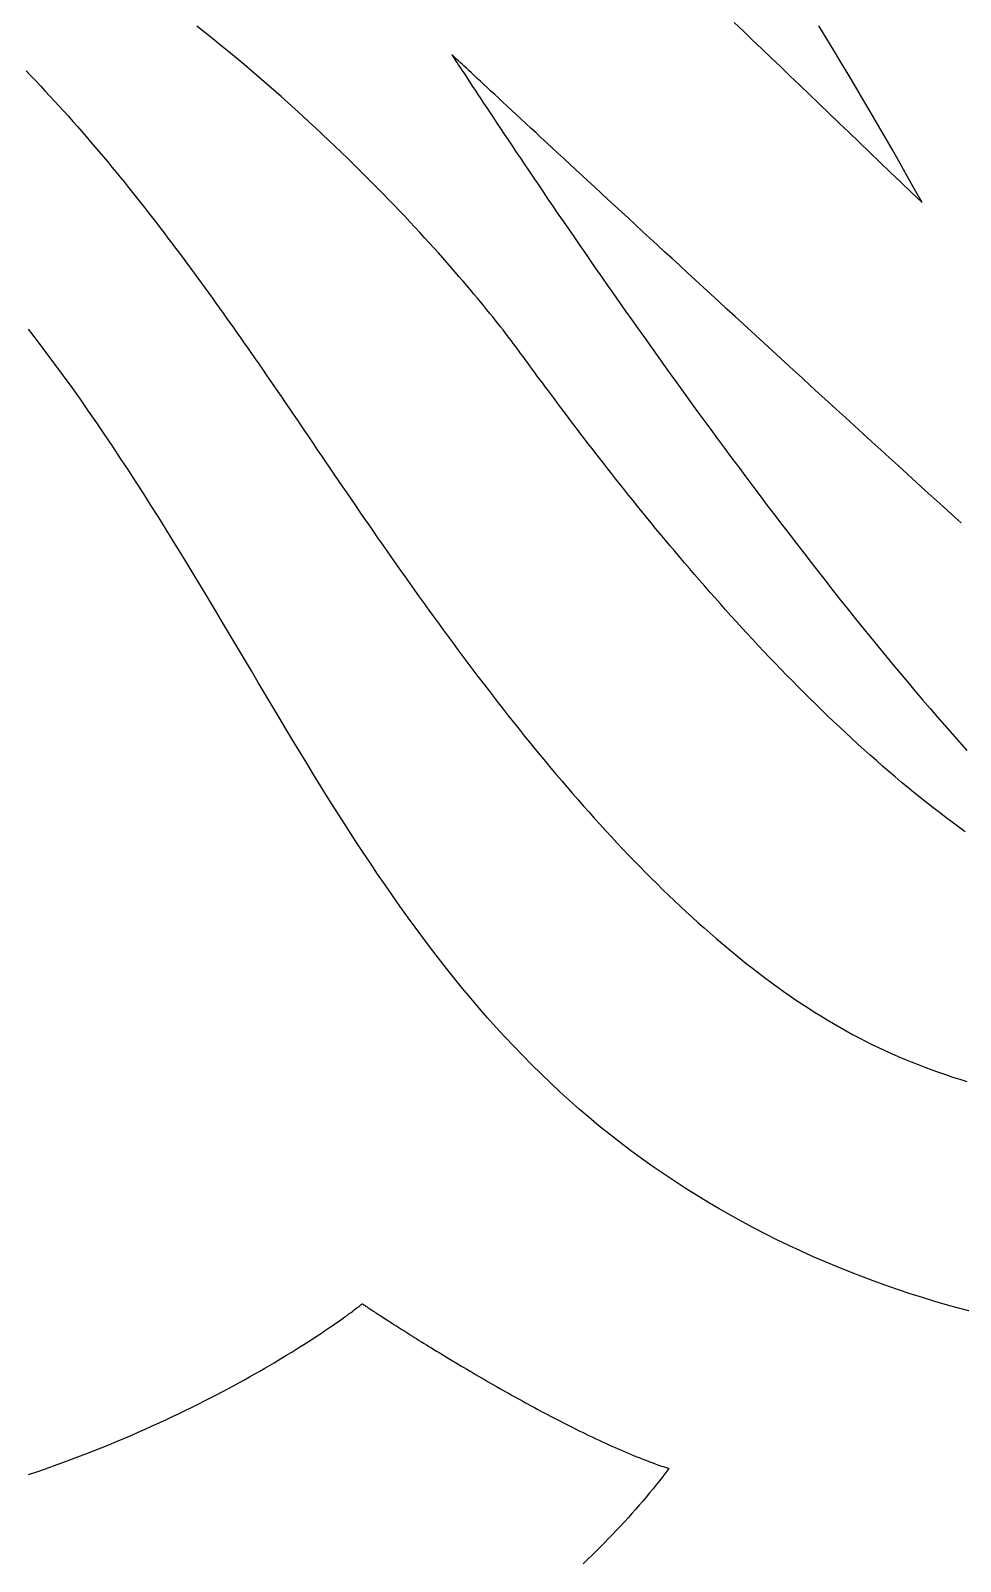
# Model space of a CAD drawing. Extents: x 5 to 105, y 2 to 136.
# Drawn here: x 35.58 to 40.57, y 79.2 to 87.42 of the extents above; entities that cross this region are included whole.
import ezdxf

# ---------------------------------------------------------------- set-up
doc = ezdxf.new("R2010")
doc.units = 0
doc.layers.get('0').update_dxf_attribs({"linetype": 'CONTINUOUS'})

msp = doc.modelspace()

# ---------------------------------------------------------------- linework, layer by layer
at = {"color": 7}
for points in [[(38.1726, 85.739, 0), (38.1628, 85.752, 0), (38.1525, 85.7657, 0), (38.1415, 85.7801, 0), (38.13, 85.7952, 0), (38.1178, 85.811, 0), (38.1049, 85.8275, 0), (38.0915, 85.8446, 0), (38.0774, 85.8623, 0), (38.0627, 85.8807, 0), (38.0475, 85.8997, 0), (38.0316, 85.9193, 0), (38.0151, 85.9396, 0), (37.998, 85.9604, 0), (37.9803, 85.9817, 0), (37.962, 86.0036, 0), (37.9431, 86.0261, 0), (37.9236, 86.0491, 0), (37.9035, 86.0727, 0), (37.8829, 86.0967, 0), (37.8616, 86.1213, 0), (37.8398, 86.1463, 0), (37.8174, 86.1718, 0), (37.7944, 86.1978, 0), (37.7709, 86.2242, 0), (37.7468, 86.251, 0), (37.7221, 86.2783, 0), (37.6968, 86.306, 0), (37.671, 86.3341, 0), (37.6446, 86.3626, 0), (37.6177, 86.3915, 0), (37.5902, 86.4207, 0), (37.5621, 86.4503, 0), (37.5335, 86.4802, 0), (37.5043, 86.5105, 0), (37.4746, 86.541, 0), (37.4444, 86.5719, 0), (37.4136, 86.6031, 0), (37.3823, 86.6345, 0), (37.3504, 86.6662, 0), (37.318, 86.6982, 0), (37.2851, 86.7304, 0), (37.2516, 86.7629, 0), (37.2177, 86.7956, 0), (37.1832, 86.8284, 0), (37.1481, 86.8615, 0), (37.1126, 86.8948, 0), (37.0765, 86.9282, 0), (37.0399, 86.9618, 0), (37.0029, 86.9955, 0), (36.9653, 87.0294, 0), (36.9272, 87.0634, 0), (36.8886, 87.0975, 0), (36.8495, 87.1317, 0), (36.8099, 87.166, 0), (36.7698, 87.2003, 0), (36.7292, 87.2348, 0), (36.6881, 87.2692, 0), (36.6465, 87.3038, 0), (36.6045, 87.3383, 0), (36.5619, 87.3729, 0), (36.5189, 87.4074, 0), (36.4754, 87.442, 0)], [(39.3583, 87.4611, 0), (39.4073, 87.4142, 0), (39.4566, 87.367, 0), (39.5064, 87.3193, 0), (39.5567, 87.2712, 0), (39.6073, 87.2226, 0), (39.6584, 87.1735, 0), (39.71, 87.1241, 0), (39.762, 87.0741, 0), (39.8145, 87.0237, 0), (39.8675, 86.9729, 0), (39.9209, 86.9215, 0), (39.9748, 86.8698, 0), (40.0292, 86.8175, 0), (40.084, 86.7648, 0), (40.1394, 86.7116, 0), (40.1953, 86.6579, 0), (40.2516, 86.6038, 0), (40.3085, 86.5492, 0), (40.3659, 86.4941, 0)], [(40.3659, 86.4941, 0), (40.3259, 86.5657, 0), (40.2861, 86.6367, 0), (40.2463, 86.7071, 0), (40.2065, 86.7769, 0), (40.1669, 86.8461, 0), (40.1273, 86.9147, 0), (40.0877, 86.9827, 0), (40.0482, 87.0501, 0), (40.0088, 87.117, 0), (39.9694, 87.1832, 0), (39.9301, 87.2489, 0), (39.8909, 87.314, 0), (39.8517, 87.3785, 0), (39.8126, 87.4424, 0)], [(40.575, 84.7756, 0), (40.5269, 84.8192, 0), (40.4789, 84.8628, 0), (40.4308, 84.9065, 0), (40.3828, 84.9501, 0), (40.3348, 84.9937, 0), (40.2869, 85.0373, 0), (40.2391, 85.0809, 0), (40.1914, 85.1244, 0), (40.1437, 85.1678, 0), (40.0962, 85.2112, 0), (40.0488, 85.2544, 0), (40.0016, 85.2976, 0), (39.9545, 85.3406, 0), (39.9075, 85.3835, 0), (39.8608, 85.4262, 0), (39.8142, 85.4688, 0), (39.7679, 85.5112, 0), (39.7218, 85.5535, 0), (39.6759, 85.5955, 0), (39.6303, 85.6373, 0), (39.5849, 85.6789, 0), (39.5398, 85.7203, 0), (39.495, 85.7614, 0), (39.4505, 85.8023, 0), (39.4063, 85.8429, 0), (39.3625, 85.8832, 0), (39.319, 85.9232, 0), (39.2758, 85.9629, 0), (39.233, 86.0022, 0), (39.1906, 86.0412, 0), (39.1486, 86.0799, 0), (39.107, 86.1182, 0), (39.0659, 86.1561, 0), (39.0251, 86.1937, 0), (38.9849, 86.2308, 0), (38.945, 86.2675, 0), (38.9057, 86.3038, 0), (38.8669, 86.3396, 0), (38.8285, 86.375, 0), (38.7907, 86.41, 0), (38.7534, 86.4444, 0), (38.7167, 86.4783, 0), (38.6805, 86.5118, 0), (38.6449, 86.5447, 0), (38.6099, 86.5771, 0), (38.5754, 86.6089, 0), (38.5416, 86.6402, 0), (38.5084, 86.6709, 0), (38.4759, 86.7011, 0), (38.444, 86.7306, 0), (38.4127, 86.7595, 0), (38.3822, 86.7878, 0), (38.3523, 86.8155, 0), (38.3232, 86.8425, 0), (38.2948, 86.8689, 0), (38.2671, 86.8945, 0), (38.2401, 86.9195, 0), (38.2139, 86.9438, 0), (38.1885, 86.9674, 0), (38.1639, 86.9903, 0), (38.1401, 87.0124, 0), (38.1171, 87.0338, 0), (38.0949, 87.0544, 0), (38.0735, 87.0742, 0), (38.053, 87.0932, 0), (38.0334, 87.1115, 0), (38.0147, 87.1289, 0), (37.9969, 87.1455, 0), (37.9799, 87.1612, 0), (37.9639, 87.1761, 0), (37.9488, 87.1901, 0), (37.9347, 87.2033, 0), (37.9215, 87.2155, 0), (37.9094, 87.2269, 0), (37.8982, 87.2373, 0), (37.888, 87.2468, 0), (37.8788, 87.2554, 0), (37.8706, 87.263, 0), (37.8635, 87.2696, 0), (37.8575, 87.2752, 0), (37.8525, 87.2799, 0), (37.8486, 87.2835, 0), (37.8458, 87.2861, 0), (37.8441, 87.2877, 0), (37.8435, 87.2882, 0)], [(37.8435, 87.2882, 0), (37.844, 87.2875, 0), (37.8454, 87.2854, 0), (37.8476, 87.2818, 0), (37.8508, 87.2769, 0), (37.8548, 87.2707, 0), (37.8598, 87.263, 0), (37.8655, 87.2541, 0), (37.8722, 87.2439, 0), (37.8796, 87.2324, 0), (37.8879, 87.2197, 0), (37.897, 87.2057, 0), (37.9069, 87.1905, 0), (37.9176, 87.1741, 0), (37.9291, 87.1565, 0), (37.9414, 87.1378, 0), (37.9544, 87.1179, 0), (37.9682, 87.097, 0), (37.9827, 87.0749, 0), (37.998, 87.0518, 0), (38.0139, 87.0276, 0), (38.0306, 87.0023, 0), (38.048, 86.9761, 0), (38.0661, 86.9488, 0), (38.0848, 86.9206, 0), (38.1043, 86.8915, 0), (38.1243, 86.8614, 0), (38.1451, 86.8304, 0), (38.1664, 86.7985, 0), (38.1884, 86.7657, 0), (38.211, 86.7321, 0), (38.2342, 86.6976, 0), (38.258, 86.6623, 0), (38.2824, 86.6263, 0), (38.3073, 86.5895, 0), (38.3328, 86.5519, 0), (38.3589, 86.5136, 0), (38.3855, 86.4745, 0), (38.4126, 86.4348, 0), (38.4403, 86.3945, 0), (38.4684, 86.3534, 0), (38.4971, 86.3118, 0), (38.5262, 86.2695, 0), (38.5559, 86.2266, 0), (38.5859, 86.1832, 0), (38.6165, 86.1392, 0), (38.6475, 86.0947, 0), (38.6789, 86.0497, 0), (38.7107, 86.0042, 0), (38.743, 85.9583, 0), (38.7756, 85.9119, 0), (38.8087, 85.865, 0), (38.8421, 85.8178, 0), (38.8759, 85.7701, 0), (38.91, 85.7221, 0), (38.9445, 85.6738, 0), (38.9794, 85.6251, 0), (39.0146, 85.5761, 0), (39.05, 85.5269, 0), (39.0858, 85.4773, 0), (39.1219, 85.4276, 0), (39.1583, 85.3775, 0), (39.1949, 85.3273, 0), (39.2318, 85.277, 0), (39.269, 85.2264, 0), (39.3064, 85.1757, 0), (39.344, 85.1249, 0), (39.3819, 85.0739, 0), (39.4199, 85.0229, 0), (39.4582, 84.9719, 0), (39.4966, 84.9207, 0), (39.5353, 84.8696, 0), (39.5741, 84.8185, 0), (39.613, 84.7673, 0), (39.6521, 84.7162, 0), (39.6914, 84.6652, 0), (39.7307, 84.6143, 0), (39.7702, 84.5634, 0), (39.8098, 84.5127, 0), (39.8495, 84.4621, 0), (39.8892, 84.4116, 0), (39.929, 84.3614, 0), (39.9689, 84.3113, 0), (40.0089, 84.2615, 0), (40.0488, 84.2119, 0), (40.0888, 84.1626, 0), (40.1289, 84.1135, 0), (40.1689, 84.0647, 0), (40.2089, 84.0163, 0), (40.2489, 83.9682, 0), (40.2889, 83.9205, 0), (40.3289, 83.8731, 0), (40.3688, 83.8262, 0), (40.4087, 83.7796, 0), (40.4485, 83.7336, 0), (40.4882, 83.6879, 0), (40.5278, 83.6428, 0), (40.5673, 83.5982, 0), (40.6067, 83.554, 0)], [(35.5591, 87.2017, 0), (35.5852, 87.1746, 0), (35.6111, 87.1475, 0), (35.6368, 87.1204, 0), (35.6622, 87.0933, 0), (35.6874, 87.0662, 0), (35.7124, 87.039, 0), (35.7372, 87.0119, 0), (35.7618, 86.9847, 0), (35.7862, 86.9575, 0), (35.8105, 86.9303, 0), (35.8345, 86.9031, 0), (35.8583, 86.8759, 0), (35.8819, 86.8486, 0), (35.9054, 86.8214, 0), (35.9287, 86.7942, 0), (35.9518, 86.7669, 0), (35.9747, 86.7397, 0), (35.9975, 86.7124, 0), (36.0201, 86.6852, 0), (36.0425, 86.658, 0), (36.0648, 86.6307, 0), (36.0869, 86.6035, 0), (36.1088, 86.5762, 0), (36.1306, 86.549, 0), (36.1523, 86.5218, 0), (36.1738, 86.4946, 0), (36.1951, 86.4674, 0), (36.2163, 86.4402, 0), (36.2374, 86.413, 0), (36.2584, 86.3858, 0), (36.2792, 86.3587, 0), (36.2999, 86.3315, 0), (36.3205, 86.3044, 0), (36.3409, 86.2773, 0), (36.3613, 86.2502, 0), (36.3815, 86.2232, 0), (36.4016, 86.1961, 0), (36.4216, 86.1691, 0), (36.4415, 86.1421, 0), (36.4613, 86.1151, 0), (36.481, 86.0882, 0), (36.5006, 86.0613, 0), (36.5201, 86.0344, 0), (36.5395, 86.0075, 0), (36.5588, 85.9807, 0), (36.5781, 85.9539, 0), (36.5972, 85.9271, 0), (36.6163, 85.9004, 0), (36.6353, 85.8737, 0), (36.6543, 85.8471, 0), (36.6732, 85.8205, 0), (36.692, 85.7939, 0)], [(38.8023, 81.4073, 0), (38.7454, 81.4504, 0), (38.6895, 81.4941, 0), (38.6344, 81.5386, 0), (38.5802, 81.5837, 0), (38.5269, 81.6294, 0), (38.4744, 81.6757, 0), (38.4227, 81.7227, 0), (38.3718, 81.7703, 0), (38.3216, 81.8185, 0), (38.2722, 81.8673, 0), (38.2235, 81.9166, 0), (38.1755, 81.9665, 0), (38.1281, 82.017, 0), (38.0815, 82.068, 0), (38.0354, 82.1196, 0), (37.99, 82.1716, 0), (37.9452, 82.2242, 0), (37.9009, 82.2772, 0), (37.8572, 82.3308, 0), (37.814, 82.3848, 0), (37.7713, 82.4393, 0), (37.7291, 82.4942, 0), (37.6873, 82.5496, 0), (37.646, 82.6054, 0), (37.6051, 82.6616, 0), (37.5646, 82.7182, 0), (37.5245, 82.7752, 0), (37.4847, 82.8326, 0), (37.4453, 82.8904, 0), (37.4062, 82.9485, 0), (37.3674, 83.007, 0), (37.3288, 83.0658, 0), (37.2905, 83.125, 0), (37.2524, 83.1844, 0), (37.2145, 83.2442, 0), (37.1768, 83.3042, 0), (37.1393, 83.3646, 0), (37.1019, 83.4252, 0), (37.0646, 83.486, 0), (37.0274, 83.5471, 0), (36.9903, 83.6085, 0), (36.9532, 83.67, 0), (36.9162, 83.7318, 0), (36.8792, 83.7938, 0), (36.8422, 83.856, 0), (36.8051, 83.9183, 0), (36.768, 83.9808, 0), (36.7309, 84.0435, 0), (36.6936, 84.1063, 0), (36.6562, 84.1693, 0), (36.6186, 84.2323, 0), (36.581, 84.2955, 0), (36.5431, 84.3588, 0), (36.505, 84.4222, 0), (36.4667, 84.4856, 0), (36.4282, 84.5491, 0), (36.3893, 84.6127, 0), (36.3502, 84.6763, 0), (36.3108, 84.74, 0), (36.2711, 84.8036, 0), (36.231, 84.8673, 0), (36.1905, 84.931, 0), (36.1496, 84.9946, 0), (36.1083, 85.0583, 0), (36.0666, 85.1219, 0), (36.0244, 85.1854, 0), (35.9817, 85.2489, 0), (35.9386, 85.3123, 0), (35.8949, 85.3757, 0), (35.8506, 85.4389, 0), (35.8058, 85.5021, 0), (35.7604, 85.5651, 0), (35.7144, 85.628, 0), (35.6677, 85.6907, 0), (35.6204, 85.7534, 0), (35.5725, 85.8158, 0)], [(36.692, 85.7939, 0), (36.7108, 85.7671, 0), (36.7299, 85.7401, 0), (36.7491, 85.7126, 0), (36.7684, 85.6849, 0), (36.7879, 85.6568, 0), (36.8076, 85.6284, 0), (36.8274, 85.5996, 0), (36.8474, 85.5706, 0), (36.8676, 85.5413, 0), (36.8879, 85.5116, 0), (36.9083, 85.4817, 0), (36.929, 85.4515, 0), (36.9498, 85.4211, 0), (36.9707, 85.3903, 0), (36.9918, 85.3593, 0), (37.013, 85.3281, 0), (37.0344, 85.2966, 0), (37.056, 85.2648, 0), (37.0777, 85.2329, 0), (37.0995, 85.2007, 0), (37.1215, 85.1683, 0), (37.1437, 85.1357, 0), (37.166, 85.1029, 0), (37.1885, 85.0698, 0), (37.2111, 85.0366, 0), (37.2339, 85.0033, 0), (37.2568, 84.9697, 0), (37.2798, 84.936, 0), (37.303, 84.9021, 0), (37.3264, 84.868, 0), (37.3499, 84.8338, 0), (37.3735, 84.7995, 0), (37.3973, 84.765, 0), (37.4213, 84.7304, 0), (37.4453, 84.6957, 0), (37.4696, 84.6609, 0), (37.4939, 84.626, 0), (37.5184, 84.5909, 0), (37.5431, 84.5558, 0), (37.5679, 84.5206, 0), (37.5928, 84.4853, 0), (37.6179, 84.45, 0), (37.6431, 84.4146, 0), (37.6684, 84.3791, 0), (37.6939, 84.3436, 0), (37.7195, 84.308, 0), (37.7453, 84.2724, 0), (37.7712, 84.2368, 0), (37.7972, 84.2011, 0), (37.8234, 84.1655, 0), (37.8497, 84.1298, 0), (37.8762, 84.0941, 0), (37.9027, 84.0585, 0), (37.9295, 84.0228, 0), (37.9563, 83.9872, 0), (37.9833, 83.9516, 0), (38.0104, 83.916, 0), (38.0376, 83.8805, 0), (38.065, 83.845, 0), (38.0925, 83.8096, 0), (38.1201, 83.7742, 0), (38.1479, 83.7389, 0), (38.1757, 83.7037, 0), (38.2038, 83.6685, 0), (38.2319, 83.6335, 0), (38.2602, 83.5986, 0), (38.2886, 83.5637, 0), (38.3171, 83.529, 0), (38.3457, 83.4944, 0), (38.3745, 83.4599, 0), (38.4034, 83.4255, 0), (38.4324, 83.3913, 0), (38.4615, 83.3572, 0), (38.4908, 83.3233, 0), (38.5202, 83.2895, 0), (38.5497, 83.256, 0), (38.5793, 83.2225, 0), (38.609, 83.1893, 0), (38.6389, 83.1563, 0), (38.6689, 83.1234, 0), (38.699, 83.0907, 0), (38.7292, 83.0583, 0), (38.7595, 83.0261, 0), (38.79, 82.9941, 0), (38.8205, 82.9623, 0), (38.8512, 82.9308, 0), (38.882, 82.8995, 0), (38.9129, 82.8684, 0), (38.9439, 82.8376, 0), (38.9751, 82.8071, 0), (39.0063, 82.7769, 0), (39.0377, 82.7469, 0), (39.0692, 82.7172, 0), (39.1007, 82.6878, 0), (39.1324, 82.6587, 0), (39.1642, 82.63, 0), (39.1961, 82.6015, 0), (39.2282, 82.5733, 0), (39.2603, 82.5455, 0), (39.2925, 82.518, 0), (39.3249, 82.4909, 0), (39.3573, 82.4641, 0), (39.3899, 82.4376, 0), (39.4225, 82.4116, 0), (39.4553, 82.3859, 0), (39.4882, 82.3605, 0), (39.5212, 82.3356, 0), (39.5542, 82.311, 0), (39.5874, 82.2869, 0), (39.6207, 82.2631, 0), (39.6541, 82.2398, 0), (39.6876, 82.2168, 0), (39.7211, 82.1943, 0), (39.7548, 82.1723, 0), (39.7886, 82.1506, 0), (39.8225, 82.1295, 0), (39.8565, 82.1087, 0), (39.8906, 82.0885, 0), (39.9247, 82.0687, 0), (39.959, 82.0493, 0), (39.9934, 82.0305, 0), (40.0278, 82.0121, 0), (40.0624, 81.9943, 0), (40.097, 81.9769, 0), (40.1318, 81.9601, 0), (40.1666, 81.9438, 0), (40.2015, 81.9279, 0)], [(40.5965, 83.1184, 0), (40.5619, 83.1435, 0), (40.5274, 83.1689, 0), (40.4929, 83.1947, 0), (40.4585, 83.2209, 0), (40.4242, 83.2473, 0), (40.3901, 83.2742, 0), (40.356, 83.3013, 0), (40.322, 83.3288, 0), (40.2881, 83.3566, 0), (40.2543, 83.3846, 0), (40.2207, 83.4129, 0), (40.1872, 83.4415, 0), (40.1538, 83.4704, 0), (40.1205, 83.4995, 0), (40.0873, 83.5289, 0), (40.0543, 83.5584, 0), (40.0214, 83.5882, 0), (39.9887, 83.6182, 0), (39.9561, 83.6484, 0), (39.9237, 83.6788, 0), (39.8914, 83.7093, 0), (39.8593, 83.74, 0), (39.8273, 83.7709, 0), (39.7955, 83.8019, 0), (39.7639, 83.8331, 0), (39.7324, 83.8643, 0), (39.7011, 83.8957, 0), (39.67, 83.9272, 0), (39.6391, 83.9587, 0), (39.6083, 83.9904, 0), (39.5778, 84.0221, 0), (39.5474, 84.0539, 0), (39.5173, 84.0857, 0), (39.4873, 84.1175, 0), (39.4576, 84.1494, 0), (39.428, 84.1813, 0), (39.3987, 84.2132, 0), (39.3696, 84.2451, 0), (39.3407, 84.277, 0), (39.312, 84.3089, 0), (39.2836, 84.3407, 0), (39.2554, 84.3725, 0), (39.2274, 84.4042, 0), (39.1997, 84.4358, 0), (39.1722, 84.4674, 0), (39.145, 84.4989, 0), (39.118, 84.5303, 0), (39.0913, 84.5615, 0), (39.0648, 84.5927, 0), (39.0386, 84.6237, 0), (39.0127, 84.6546, 0), (38.987, 84.6853, 0), (38.9616, 84.7159, 0), (38.9365, 84.7462, 0), (38.9117, 84.7764, 0), (38.8871, 84.8064, 0), (38.8628, 84.8363, 0), (38.8389, 84.8658, 0), (38.8152, 84.8952, 0), (38.7918, 84.9243, 0), (38.7687, 84.9532, 0), (38.746, 84.9818, 0), (38.7235, 85.0102, 0), (38.7014, 85.0382, 0), (38.6796, 85.066, 0), (38.6581, 85.0935, 0), (38.6369, 85.1207, 0), (38.6161, 85.1475, 0), (38.5956, 85.174, 0), (38.5754, 85.2002, 0), (38.5556, 85.226, 0), (38.5361, 85.2515, 0), (38.517, 85.2766, 0), (38.4982, 85.3013, 0), (38.4798, 85.3256, 0), (38.4617, 85.3495, 0), (38.4441, 85.3729, 0), (38.4267, 85.396, 0), (38.4098, 85.4186, 0), (38.3932, 85.4408, 0), (38.377, 85.4625, 0), (38.3612, 85.4838, 0), (38.3458, 85.5045, 0), (38.3307, 85.5248, 0), (38.3161, 85.5446, 0), (38.3018, 85.5638, 0), (38.288, 85.5826, 0), (38.2746, 85.6008, 0), (38.2615, 85.6184, 0), (38.2489, 85.6356, 0), (38.2367, 85.6521, 0), (38.225, 85.6681, 0), (38.2136, 85.6835, 0), (38.2027, 85.6983, 0), (38.1922, 85.7125, 0), (38.1822, 85.726, 0), (38.1726, 85.739, 0)], [(40.2015, 81.9279, 0), (40.2367, 81.9126, 0), (40.2722, 81.8975, 0), (40.308, 81.8828, 0), (40.3441, 81.8685, 0), (40.3806, 81.8544, 0), (40.4174, 81.8408, 0), (40.4545, 81.8274, 0), (40.4919, 81.8144, 0), (40.5296, 81.8017, 0), (40.5676, 81.7894, 0), (40.6059, 81.7774, 0)], [(40.6361, 80.5409, 0), (40.5687, 80.5589, 0), (40.5014, 80.5777, 0), (40.4344, 80.5973, 0), (40.3676, 80.6177, 0), (40.301, 80.6389, 0), (40.2347, 80.661, 0), (40.1686, 80.6839, 0), (40.1028, 80.7077, 0), (40.0372, 80.7323, 0), (39.972, 80.7577, 0), (39.907, 80.784, 0), (39.8424, 80.8111, 0), (39.7781, 80.8392, 0), (39.7141, 80.868, 0), (39.6504, 80.8978, 0), (39.5872, 80.9284, 0), (39.5242, 80.9598, 0), (39.4617, 80.9922, 0), (39.3996, 81.0255, 0), (39.3378, 81.0596, 0), (39.2765, 81.0946, 0), (39.2156, 81.1305, 0), (39.1551, 81.1673, 0), (39.0951, 81.205, 0), (39.0356, 81.2437, 0), (38.9765, 81.2832, 0), (38.9179, 81.3236, 0), (38.8599, 81.365, 0), (38.8023, 81.4073, 0)], [(35.5724, 79.6677, 0), (35.6178, 79.6832, 0), (35.6628, 79.6988, 0), (35.7072, 79.7146, 0), (35.7511, 79.7305, 0), (35.7945, 79.7466, 0), (35.8373, 79.7628, 0), (35.8796, 79.7791, 0), (35.9214, 79.7955, 0), (35.9627, 79.812, 0), (36.0034, 79.8285, 0), (36.0436, 79.8452, 0), (36.0833, 79.8619, 0), (36.1224, 79.8786, 0), (36.161, 79.8954, 0), (36.199, 79.9122, 0), (36.2364, 79.929, 0), (36.2734, 79.9459, 0), (36.3097, 79.9627, 0), (36.3455, 79.9795, 0), (36.3807, 79.9963, 0), (36.4154, 80.0131, 0), (36.4495, 80.0298, 0), (36.483, 80.0465, 0), (36.5159, 80.0631, 0), (36.5483, 80.0797, 0), (36.58, 80.0961, 0), (36.6112, 80.1125, 0), (36.6418, 80.1287, 0), (36.6718, 80.1449, 0), (36.7013, 80.1609, 0), (36.7301, 80.1768, 0), (36.7583, 80.1925, 0), (36.7859, 80.2081, 0), (36.8129, 80.2235, 0), (36.8393, 80.2387, 0), (36.8651, 80.2537, 0), (36.8903, 80.2686, 0), (36.9149, 80.2832, 0), (36.9388, 80.2976, 0), (36.9621, 80.3118, 0), (36.9848, 80.3258, 0), (37.0069, 80.3395, 0), (37.0283, 80.3529, 0), (37.0491, 80.3661, 0), (37.0692, 80.379, 0), (37.0887, 80.3916, 0), (37.1076, 80.4039, 0), (37.1258, 80.4159, 0), (37.1434, 80.4276, 0), (37.1603, 80.4389, 0), (37.1766, 80.4499, 0), (37.1922, 80.4605, 0), (37.2071, 80.4708, 0), (37.2214, 80.4807, 0), (37.235, 80.4903, 0), (37.248, 80.4994, 0), (37.2602, 80.5081, 0), (37.2718, 80.5164, 0), (37.2827, 80.5243, 0), (37.293, 80.5318, 0), (37.3025, 80.5388, 0), (37.3114, 80.5454, 0), (37.3195, 80.5515, 0), (37.327, 80.5571, 0), (37.3338, 80.5622, 0), (37.3398, 80.5668, 0), (37.3452, 80.571, 0), (37.3499, 80.5746, 0), (37.3538, 80.5777, 0), (37.357, 80.5802, 0), (37.3596, 80.5822, 0), (37.3614, 80.5836, 0), (37.3625, 80.5845, 0), (37.3628, 80.5848, 0)], [(37.3628, 80.5848, 0), (37.363, 80.5847, 0), (37.3636, 80.5843, 0), (37.3645, 80.5837, 0), (37.3658, 80.5828, 0), (37.3674, 80.5817, 0), (37.3694, 80.5804, 0), (37.3718, 80.5788, 0), (37.3745, 80.577, 0), (37.3775, 80.575, 0), (37.3809, 80.5727, 0), (37.3846, 80.5703, 0), (37.3887, 80.5676, 0), (37.393, 80.5647, 0), (37.3977, 80.5616, 0), (37.4027, 80.5583, 0), (37.4081, 80.5548, 0), (37.4137, 80.5511, 0), (37.4196, 80.5472, 0), (37.4259, 80.5431, 0), (37.4324, 80.5388, 0), (37.4393, 80.5343, 0), (37.4464, 80.5297, 0), (37.4538, 80.5249, 0), (37.4615, 80.5199, 0), (37.4695, 80.5147, 0), (37.4777, 80.5094, 0), (37.4862, 80.5038, 0), (37.495, 80.4982, 0), (37.5041, 80.4924, 0), (37.5134, 80.4864, 0), (37.5229, 80.4802, 0), (37.5327, 80.474, 0), (37.5428, 80.4675, 0), (37.5531, 80.461, 0), (37.5636, 80.4543, 0), (37.5744, 80.4474, 0), (37.5853, 80.4405, 0), (37.5966, 80.4334, 0), (37.608, 80.4262, 0), (37.6197, 80.4188, 0), (37.6315, 80.4114, 0), (37.6436, 80.4038, 0), (37.6559, 80.3961, 0), (37.6684, 80.3883, 0), (37.6811, 80.3804, 0), (37.694, 80.3724, 0), (37.707, 80.3643, 0), (37.7203, 80.3561, 0), (37.7337, 80.3479, 0), (37.7473, 80.3395, 0), (37.7611, 80.3311, 0), (37.7751, 80.3225, 0), (37.7892, 80.3139, 0), (37.8034, 80.3052, 0), (37.8179, 80.2965, 0), (37.8325, 80.2877, 0), (37.8472, 80.2788, 0), (37.8621, 80.2699, 0), (37.8771, 80.2609, 0), (37.8923, 80.2518, 0), (37.9076, 80.2427, 0), (37.923, 80.2336, 0), (37.9385, 80.2244, 0), (37.9542, 80.2151, 0), (37.97, 80.2059, 0), (37.9859, 80.1966, 0), (38.0019, 80.1872, 0), (38.018, 80.1779, 0), (38.0342, 80.1685, 0), (38.0505, 80.1591, 0), (38.0669, 80.1497, 0), (38.0834, 80.1403, 0), (38.0999, 80.1308, 0), (38.1166, 80.1214, 0), (38.1333, 80.1119, 0), (38.1501, 80.1025, 0), (38.167, 80.0931, 0), (38.1839, 80.0836, 0), (38.2009, 80.0742, 0), (38.218, 80.0648, 0), (38.2351, 80.0554, 0), (38.2522, 80.046, 0), (38.2694, 80.0367, 0), (38.2866, 80.0273, 0), (38.3039, 80.0181, 0), (38.3212, 80.0088, 0), (38.3385, 79.9996, 0), (38.3559, 79.9904, 0), (38.3732, 79.9813, 0), (38.3906, 79.9722, 0), (38.408, 79.9632, 0), (38.4254, 79.9542, 0), (38.4428, 79.9453, 0), (38.4602, 79.9364, 0), (38.4776, 79.9276, 0), (38.495, 79.9189, 0), (38.5124, 79.9102, 0), (38.5298, 79.9016, 0), (38.5471, 79.8931, 0), (38.5644, 79.8847, 0), (38.5817, 79.8764, 0), (38.599, 79.8681, 0), (38.6162, 79.86, 0), (38.6334, 79.8519, 0), (38.6505, 79.844, 0), (38.6676, 79.8361, 0), (38.6846, 79.8283, 0), (38.7016, 79.8207, 0), (38.7185, 79.8132, 0), (38.7354, 79.8057, 0), (38.7521, 79.7984, 0), (38.7688, 79.7913, 0), (38.7855, 79.7842, 0), (38.802, 79.7773, 0), (38.8185, 79.7705, 0), (38.8349, 79.7638, 0), (38.8511, 79.7573, 0), (38.8673, 79.7509, 0), (38.8834, 79.7447, 0), (38.8994, 79.7386, 0), (38.9152, 79.7327, 0), (38.931, 79.7269, 0), (38.9466, 79.7213, 0), (38.9621, 79.7158, 0), (38.9775, 79.7106, 0), (38.9928, 79.7054, 0), (39.0079, 79.7005, 0)], [(39.0079, 79.7005, 0), (38.9915, 79.6788, 0), (38.9747, 79.6571, 0), (38.9576, 79.6353, 0), (38.9401, 79.6134, 0), (38.9224, 79.5915, 0), (38.9043, 79.5695, 0), (38.8859, 79.5474, 0), (38.8671, 79.5253, 0), (38.848, 79.5031, 0), (38.8287, 79.4809, 0), (38.8089, 79.4587, 0), (38.7889, 79.4364, 0), (38.7686, 79.414, 0), (38.7479, 79.3917, 0), (38.7269, 79.3693, 0), (38.7057, 79.3469, 0), (38.6841, 79.3244, 0), (38.6622, 79.302, 0), (38.64, 79.2795, 0), (38.6175, 79.257, 0), (38.5947, 79.2345, 0), (38.5716, 79.212, 0), (38.5482, 79.1895, 0)]]:
    msp.add_polyline3d(points, dxfattribs=at)

doc.saveas('drawing.dxf')
